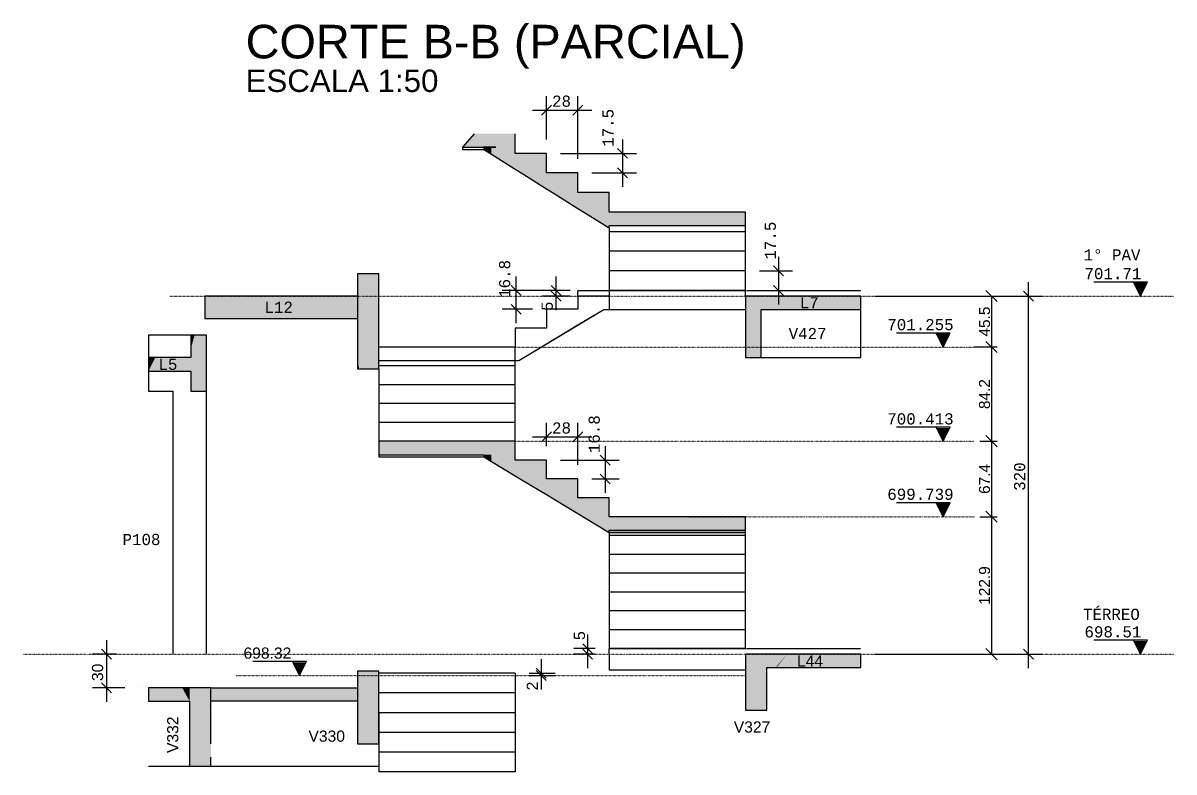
# Model space of a CAD drawing. Extents: x 37185 to 43130, y -8131 to -3926.
# Drawn here: x 41085 to 42114, y -6490 to -5821 of the extents above; entities that cross this region are included whole.
import ezdxf

# ---------------------------------------------------------------- set-up
doc = ezdxf.new("R2010")
doc.units = 0
doc.header["$MEASUREMENT"] = 0
doc.linetypes.add('ESTILO_TQS_0001', pattern=[1, 0.7, -0.3])
doc.linetypes.add('ESTILO_TQS_0002', pattern=[0.4, 0.1, -0.3])
doc.layers.get('0').update_dxf_attribs({"linetype": 'CONTINUOUS'})
doc.layers.get('Defpoints').update_dxf_attribs({"linetype": 'CONTINUOUS'})
for name, color, linetype in [('32', 7, 'CONTINUOUS'), ('35', 7, 'CONTINUOUS'), ('36', 253, 'CONTINUOUS'), ('48', 4, 'CONTINUOUS'), ('52', 1, 'CONTINUOUS'), ('67', 7, 'CONTINUOUS'), ('68', 4, 'CONTINUOUS'), ('74', 2, 'CONTINUOUS'), ('75', 9, 'CONTINUOUS'), ('79', 12, 'CONTINUOUS'), ('96', 252, 'CONTINUOUS')]:
    doc.layers.add(name, color=color, linetype=linetype)
doc.styles.add('Arial_2mm 1-50', font='arial.ttf', dxfattribs={"height": 9.835329})
doc.styles.add('TQS_ARIAL', font='arial.ttf')
doc.styles.add('TQS_LUCIDA_CONSOLE', font='lucon.TTF')
doc.dimstyles.new('Diagonal 2mm 1-50', dxfattribs={"dimscale": 30.48, "dimtxt": 9.8353, "dimasz": 0.328084, "dimexe": 0.164042, "dimexo": 0.164042, "dimgap": 0.04101, "dimtad": 1, "dimdec": 1, "dimdsep": 46, "dimtxsty": 'Arial_2mm 1-50', "dimblk1": 'OBLIQUE', "dimblk2": 'OBLIQUE', "dimsah": 1, "dimcen": 0.09, "dimadec": 8, "dimazin": 0, "dimtfac": 1, "dimtdec": 8, "dimtmove": 1, "dimatfit": 0, "dimfxl": 1, "dimtvp": 1, "dimtfillclr": 256, "dimtolj": 1, "dimtzin": 0, "dimarcsym": 2})

# ---------------------------------------------------------------- blocks, each defined once
blk = doc.blocks.new('_Oblique')
at = {"color": 0, "linetype": 'ByBlock', "lineweight": -2}
blk.add_line((-0.5, -0.5), (0.5, 0.5), dxfattribs=at)
blk = doc.blocks.new('*D137')
at = {"layer": '75', "color": 0, "linetype": 'Continuous', "lineweight": -2}
for p, q in [((41940.3, -6064.8), (41955.6, -6064.8)), ((41950.6, -6064.8), (41950.6, -6110.3)), ((41940.3, -6110.3), (41955.6, -6110.3))]:
    blk.add_line(p, q, dxfattribs=at)
at = {"layer": 'Defpoints', "color": 0, "linetype": 'Continuous'}
for p in [(41935.3, -6064.8), (41935.3, -6110.3), (41950.6, -6110.3)]:
    blk.add_point(p, dxfattribs=at)
at = {"layer": '75', "color": 0, "linetype": 'Continuous', "lineweight": -2, "xscale": 10, "yscale": 10, "zscale": 10}
for p, rotation in [((41950.6, -6064.8), 90), ((41950.6, -6110.3), 270)]:
    blk.add_blockref('_Oblique', p, dxfattribs=dict(at, rotation=rotation))
at = {"layer": '75', "color": 0, "linetype": 'Continuous', "insert": (41944.4, -6087.6), "char_height": 9.84, "attachment_point": 5, "rotation": 90, "style": 'Arial_2mm 1-50'}
blk.add_mtext('\\A1;45.5', dxfattribs=at)
blk = doc.blocks.new('*D138')
at = {"layer": '75', "color": 0, "linetype": 'Continuous', "lineweight": -2}
for p, q in [((41935.2, -6110.3), (41955.6, -6110.3)), ((41950.6, -6110.3), (41950.6, -6194.5)), ((41940.3, -6194.5), (41955.6, -6194.5))]:
    blk.add_line(p, q, dxfattribs=at)
at = {"layer": 'Defpoints', "color": 0, "linetype": 'Continuous'}
for p in [(41930.2, -6110.3), (41935.3, -6194.5), (41950.6, -6194.5)]:
    blk.add_point(p, dxfattribs=at)
at = {"layer": '75', "color": 0, "linetype": 'Continuous', "lineweight": -2, "xscale": 10, "yscale": 10, "zscale": 10}
for p, rotation in [((41950.6, -6110.3), 90), ((41950.6, -6194.5), 270)]:
    blk.add_blockref('_Oblique', p, dxfattribs=dict(at, rotation=rotation))
at = {"layer": '75', "color": 0, "linetype": 'Continuous', "insert": (41944.4, -6152.4), "char_height": 9.84, "attachment_point": 5, "rotation": 90, "style": 'Arial_2mm 1-50'}
blk.add_mtext('\\A1;84.2', dxfattribs=at)
blk = doc.blocks.new('*D141')
at = {"layer": '75', "color": 0, "linetype": 'Continuous', "lineweight": -2}
for p, q in [((41940.3, -6194.5), (41955.6, -6194.5)), ((41950.6, -6194.5), (41950.6, -6261.9)), ((41940.3, -6261.9), (41955.6, -6261.9))]:
    blk.add_line(p, q, dxfattribs=at)
at = {"layer": 'Defpoints', "color": 0, "linetype": 'Continuous'}
for p in [(41935.3, -6194.5), (41935.3, -6261.9), (41950.6, -6261.9)]:
    blk.add_point(p, dxfattribs=at)
at = {"layer": '75', "color": 0, "linetype": 'Continuous', "lineweight": -2, "xscale": 10, "yscale": 10, "zscale": 10}
for p, rotation in [((41950.6, -6194.5), 90), ((41950.6, -6261.9), 270)]:
    blk.add_blockref('_Oblique', p, dxfattribs=dict(at, rotation=rotation))
at = {"layer": '75', "color": 0, "linetype": 'Continuous', "insert": (41944.4, -6228.2), "char_height": 9.84, "attachment_point": 5, "rotation": 90, "style": 'Arial_2mm 1-50'}
blk.add_mtext('\\A1;67.4', dxfattribs=at)
blk = doc.blocks.new('*D142')
at = {"layer": '75', "color": 0, "linetype": 'Continuous', "lineweight": -2}
for p, q in [((41940.3, -6261.9), (41955.6, -6261.9)), ((41950.6, -6261.9), (41950.6, -6384.8)), ((41950.3, -6384.8), (41955.6, -6384.8))]:
    blk.add_line(p, q, dxfattribs=at)
at = {"layer": 'Defpoints', "color": 0, "linetype": 'Continuous'}
for p in [(41935.3, -6261.9), (41945.3, -6384.8), (41950.6, -6384.8)]:
    blk.add_point(p, dxfattribs=at)
at = {"layer": '75', "color": 0, "linetype": 'Continuous', "lineweight": -2, "xscale": 10, "yscale": 10, "zscale": 10}
for p, rotation in [((41950.6, -6261.9), 90), ((41950.6, -6384.8), 270)]:
    blk.add_blockref('_Oblique', p, dxfattribs=dict(at, rotation=rotation))
at = {"layer": '75', "color": 0, "linetype": 'Continuous', "insert": (41944.4, -6323.4), "char_height": 9.84, "attachment_point": 5, "rotation": 90, "style": 'Arial_2mm 1-50'}
blk.add_mtext('\\A1;122.9', dxfattribs=at)

msp = doc.modelspace()

# ---------------------------------------------------------------- linework, layer by layer
at = {"layer": '36', "linetype": 'Continuous'}
for p, q in [((41524.71, -6401.79), (41402.71, -6401.79)), ((41402.71, -6437.07), (41402.71, -6489.99))]:
    msp.add_line(p, q, dxfattribs=at)
for points in [[(41524.71, -6401.79), (41524.71, -6419.43), (41402.71, -6419.43)], [(41524.71, -6419.43), (41524.71, -6437.07), (41402.71, -6437.07)], [(41524.71, -6437.07), (41524.71, -6454.71), (41402.71, -6454.71)], [(41524.71, -6454.71), (41524.71, -6472.35), (41402.71, -6472.35)], [(41524.71, -6472.35), (41524.71, -6489.99), (41402.71, -6489.99)]]:
    msp.add_lwpolyline(points, dxfattribs=at)
for points in [[(41507.54, -5919.8), (41488.1, -5919.8), (41477.69, -5931.8)], [(41507.54, -5919.8), (41477.69, -5931.8), (41507.54, -5919.8)], [(41507.54, -5919.8), (41477.69, -5931.8), (41507.54, -5931.8)], [(41507.54, -5919.8), (41507.54, -5931.8), (41507.54, -5919.8)], [(41507.54, -5919.8), (41507.54, -5931.8), (41524.71, -5931.8)], [(41507.54, -5919.8), (41524.71, -5931.8), (41507.54, -5919.8)], [(41507.54, -5919.8), (41524.71, -5931.8), (41524.71, -5922.69)], [(41507.54, -5919.8), (41524.71, -5922.69), (41507.54, -5919.8)], [(41507.54, -5919.8), (41524.71, -5922.69), (41524.71, -5919.8)], [(41507.54, -5919.8), (41524.71, -5919.8), (41507.54, -5919.8)], [(41503.46, -5938.17), (41503.46, -5931.8), (41496.71, -5931.8)], [(41503.46, -5938.17), (41496.71, -5931.8), (41503.46, -5938.17)], [(41503.46, -5938.17), (41496.71, -5931.8), (41496.71, -5932.32)], [(41503.46, -5938.17), (41496.71, -5932.32), (41503.46, -5938.17)], [(41503.46, -5938.17), (41496.71, -5932.32), (41496.71, -5933.95)], [(41503.46, -5938.17), (41496.71, -5933.95), (41503.46, -5938.17)], [(41503.46, -5938.17), (41524.71, -5936.54), (41524.71, -5931.8)], [(41503.46, -5938.17), (41524.71, -5931.8), (41503.46, -5938.17)], [(41503.46, -5938.17), (41524.71, -5931.8), (41503.46, -5931.8)], [(41503.46, -5938.17), (41503.46, -5931.8), (41503.46, -5938.17)], [(41503.46, -5938.17), (41524.71, -5951.45), (41524.71, -5936.54)], [(41503.46, -5938.17), (41524.71, -5936.54), (41503.46, -5938.17)], [(41531.46, -5955.67), (41531.46, -5937.3), (41524.71, -5937.3)], [(41531.46, -5955.67), (41524.71, -5937.3), (41531.46, -5955.67)], [(41531.46, -5955.67), (41524.71, -5937.3), (41524.71, -5940.71)], [(41531.46, -5955.67), (41552.71, -5944.93), (41552.71, -5937.3)], [(41531.46, -5955.67), (41552.71, -5937.3), (41531.46, -5955.67)], [(41531.46, -5955.67), (41552.71, -5937.3), (41531.46, -5937.3)], [(41531.46, -5955.67), (41531.46, -5937.3), (41531.46, -5955.67)], [(41531.46, -5955.67), (41524.71, -5940.71), (41531.46, -5955.67)], [(41531.46, -5955.67), (41524.71, -5940.71), (41524.71, -5951.45)], [(41531.46, -5955.67), (41552.71, -5968.95), (41552.71, -5944.93)], [(41531.46, -5955.67), (41552.71, -5944.93), (41531.46, -5955.67)], [(41531.46, -5955.67), (41524.71, -5951.45), (41531.46, -5955.67)], [(41559.5, -5973.19), (41559.5, -5954.8), (41552.71, -5954.8)], [(41559.5, -5973.19), (41552.71, -5954.8), (41559.5, -5973.19)], [(41559.5, -5973.19), (41552.71, -5954.8), (41552.71, -5958.23)], [(41559.5, -5973.19), (41580.71, -5962.47), (41580.71, -5954.8)], [(41559.5, -5973.19), (41580.71, -5954.8), (41559.5, -5973.19)], [(41559.5, -5973.19), (41580.71, -5954.8), (41559.5, -5954.8)], [(41559.5, -5973.19), (41559.5, -5954.8), (41559.5, -5973.19)], [(41559.5, -5973.19), (41552.71, -5958.23), (41559.5, -5973.19)], [(41559.5, -5973.19), (41552.71, -5958.23), (41552.71, -5968.95)], [(41559.5, -5973.19), (41580.71, -5986.45), (41580.71, -5962.47)], [(41559.5, -5973.19), (41580.71, -5962.47), (41559.5, -5973.19)], [(41559.5, -5973.19), (41552.71, -5968.95), (41559.5, -5973.19)], [(41587.53, -5990.71), (41587.53, -5972.3), (41580.71, -5972.3)], [(41587.53, -5990.71), (41580.71, -5972.3), (41587.53, -5990.71)], [(41587.53, -5990.71), (41580.71, -5972.3), (41580.71, -5975.75)], [(41587.53, -5990.71), (41580.71, -5975.75), (41587.53, -5990.71)], [(41587.53, -5990.71), (41580.71, -5975.75), (41580.71, -5986.45)], [(41587.53, -5990.71), (41608.71, -5980.01), (41608.71, -5972.3)], [(41587.53, -5990.71), (41608.71, -5972.3), (41587.53, -5990.71)], [(41587.53, -5990.71), (41608.71, -5972.3), (41587.53, -5972.3)], [(41587.53, -5990.71), (41587.53, -5972.3), (41587.53, -5990.71)], [(41587.53, -5990.71), (41580.71, -5986.45), (41587.53, -5990.71)], [(41587.53, -5990.71), (41608.71, -6003.95), (41608.71, -5980.01)], [(41587.53, -5990.71), (41608.71, -5980.01), (41587.53, -5990.71)], [(41659.71, -5989.8), (41608.71, -5989.8), (41608.71, -5998.86)], [(41659.71, -5989.8), (41608.71, -5998.86), (41659.71, -5989.8)], [(41659.71, -5989.8), (41608.71, -5998.86), (41608.71, -6001.8)], [(41659.71, -5989.8), (41608.71, -6001.8), (41659.71, -5989.8)], [(41659.71, -5989.8), (41608.71, -6001.8), (41629.87, -6001.8)], [(41659.71, -5989.8), (41629.87, -6001.8), (41659.71, -5989.8)], [(41659.71, -5989.8), (41629.87, -6001.8), (41659.71, -6001.8)], [(41659.71, -5989.8), (41659.71, -6001.8), (41659.71, -5989.8)], [(41659.71, -5989.8), (41659.71, -6001.8), (41730.77, -6001.8)], [(41659.71, -5989.8), (41730.77, -6001.8), (41659.71, -5989.8)], [(41659.71, -5989.8), (41730.77, -6001.8), (41730.77, -5992.74)], [(41659.71, -5989.8), (41730.77, -5992.74), (41659.71, -5989.8)], [(41659.71, -5989.8), (41730.77, -5992.74), (41730.77, -5989.8)], [(41659.71, -5989.8), (41730.77, -5989.8), (41659.71, -5989.8)], [(41383.71, -6121.82), (41402.71, -6051.55), (41402.71, -6044.8)], [(41383.71, -6121.82), (41402.71, -6044.8), (41383.71, -6121.82)], [(41383.71, -6121.82), (41402.71, -6044.8), (41385.49, -6044.8)], [(41383.71, -6121.82), (41385.49, -6044.8), (41383.71, -6121.82)], [(41383.71, -6121.82), (41385.49, -6044.8), (41385.22, -6044.8)], [(41383.71, -6121.82), (41385.22, -6044.8), (41383.71, -6121.82)], [(41383.71, -6121.82), (41385.22, -6044.8), (41383.71, -6044.8)], [(41383.71, -6121.82), (41383.71, -6044.8), (41383.71, -6121.82)], [(41383.71, -6121.82), (41402.71, -6052.78), (41402.71, -6051.55)], [(41383.71, -6121.82), (41402.71, -6051.55), (41383.71, -6121.82)], [(41383.71, -6121.82), (41402.71, -6129.8), (41402.71, -6052.78)], [(41383.71, -6121.82), (41402.71, -6052.78), (41383.71, -6121.82)], [(41247.21, -6064.8), (41247.21, -6084.8), (41268.92, -6084.8)], [(41247.21, -6064.8), (41268.92, -6084.8), (41247.21, -6064.8)], [(41247.21, -6064.8), (41268.92, -6084.8), (41279.76, -6084.8)], [(41247.21, -6064.8), (41279.76, -6084.8), (41247.21, -6064.8)], [(41247.21, -6064.8), (41279.76, -6084.8), (41281.65, -6084.8)], [(41247.21, -6064.8), (41281.65, -6084.8), (41247.21, -6064.8)], [(41247.21, -6064.8), (41281.65, -6084.8), (41298.74, -6084.8)], [(41247.21, -6064.8), (41298.74, -6084.8), (41247.21, -6064.8)], [(41247.21, -6064.8), (41298.74, -6084.8), (41301.44, -6084.8)], [(41247.21, -6064.8), (41301.44, -6084.8), (41247.21, -6064.8)], [(41247.21, -6064.8), (41301.44, -6084.8), (41338.53, -6084.8)], [(41247.21, -6064.8), (41338.53, -6084.8), (41247.21, -6064.8)], [(41247.21, -6064.8), (41338.53, -6084.8), (41383.99, -6084.8)], [(41247.21, -6064.8), (41383.99, -6084.8), (41247.21, -6064.8)], [(41247.21, -6064.8), (41383.99, -6084.8), (41383.99, -6075.75)], [(41247.21, -6064.8), (41383.99, -6075.75), (41247.21, -6064.8)], [(41247.21, -6064.8), (41383.99, -6075.75), (41383.99, -6064.8)], [(41247.21, -6064.8), (41383.99, -6064.8), (41247.21, -6064.8)], [(41730.71, -6064.8), (41730.71, -6119.8), (41733.69, -6119.8)], [(41730.71, -6064.8), (41733.69, -6119.8), (41730.71, -6064.8)], [(41730.71, -6064.8), (41733.69, -6119.8), (41744.71, -6119.8)], [(41730.71, -6064.8), (41744.71, -6119.8), (41730.71, -6064.8)], [(41730.71, -6064.8), (41744.71, -6119.8), (41744.71, -6076.48)], [(41730.71, -6064.8), (41744.71, -6076.48), (41730.71, -6064.8)], [(41730.71, -6064.8), (41744.71, -6076.48), (41744.71, -6064.8)], [(41730.71, -6064.8), (41744.71, -6064.8), (41730.71, -6064.8)], [(41744.71, -6064.8), (41744.71, -6076.8), (41763.63, -6076.8)], [(41744.71, -6064.8), (41763.63, -6076.8), (41744.71, -6064.8)], [(41744.71, -6064.8), (41763.63, -6076.8), (41777, -6076.8)], [(41744.71, -6064.8), (41777, -6076.8), (41744.71, -6064.8)], [(41744.71, -6064.8), (41777, -6076.8), (41833.75, -6076.8)], [(41744.71, -6064.8), (41833.75, -6076.8), (41744.71, -6064.8)], [(41744.71, -6064.8), (41833.75, -6076.8), (41833.75, -6073.63)], [(41744.71, -6064.8), (41833.75, -6073.63), (41744.71, -6064.8)], [(41744.71, -6064.8), (41833.75, -6073.63), (41833.75, -6072.89)], [(41744.71, -6064.8), (41833.75, -6072.89), (41744.71, -6064.8)], [(41744.71, -6064.8), (41833.75, -6072.89), (41833.75, -6071.39)], [(41744.71, -6064.8), (41833.75, -6071.39), (41744.71, -6064.8)], [(41744.71, -6064.8), (41833.75, -6071.39), (41833.75, -6070.34)], [(41744.71, -6064.8), (41833.75, -6070.34), (41744.71, -6064.8)], [(41744.71, -6064.8), (41833.75, -6070.34), (41833.75, -6069.28)], [(41744.71, -6064.8), (41833.75, -6069.28), (41744.71, -6064.8)], [(41744.71, -6064.8), (41833.75, -6069.28), (41833.75, -6064.8)], [(41744.71, -6064.8), (41833.75, -6064.8), (41744.71, -6064.8)], [(41238.11, -6099.8), (41234.71, -6099.8), (41234.71, -6111.93)], [(41238.11, -6099.8), (41234.71, -6111.93), (41238.11, -6099.8)], [(41238.11, -6099.8), (41234.71, -6111.93), (41234.71, -6149.8)], [(41238.11, -6099.8), (41234.71, -6149.8), (41238.11, -6099.8)], [(41238.11, -6099.8), (41234.71, -6149.8), (41238.11, -6149.8)], [(41238.11, -6099.8), (41238.11, -6149.8), (41238.11, -6099.8)], [(41238.11, -6099.8), (41238.11, -6149.8), (41248.71, -6149.8)], [(41238.11, -6099.8), (41248.71, -6149.8), (41238.11, -6099.8)], [(41238.11, -6099.8), (41248.71, -6149.8), (41248.71, -6137.67)], [(41238.11, -6099.8), (41248.71, -6137.67), (41238.11, -6099.8)], [(41238.11, -6099.8), (41248.71, -6137.67), (41248.71, -6099.8)], [(41238.11, -6099.8), (41248.71, -6099.8), (41238.11, -6099.8)], [(41202.88, -6119.8), (41196.94, -6119.8), (41196.94, -6122.09)], [(41202.88, -6119.8), (41196.94, -6122.09), (41202.88, -6119.8)], [(41202.88, -6119.8), (41196.94, -6122.09), (41196.94, -6122.38)], [(41202.88, -6119.8), (41196.94, -6122.38), (41202.88, -6119.8)], [(41202.88, -6119.8), (41196.94, -6122.38), (41196.94, -6131.8)], [(41202.88, -6119.8), (41196.94, -6131.8), (41202.88, -6119.8)], [(41202.88, -6119.8), (41196.94, -6131.8), (41214.02, -6131.8)], [(41202.88, -6119.8), (41214.02, -6131.8), (41202.88, -6119.8)], [(41202.88, -6119.8), (41214.02, -6131.8), (41222.16, -6131.8)], [(41202.88, -6119.8), (41222.16, -6131.8), (41202.88, -6119.8)], [(41202.88, -6119.8), (41222.16, -6131.8), (41222.4, -6131.8)], [(41202.88, -6119.8), (41222.4, -6131.8), (41202.88, -6119.8)], [(41202.88, -6119.8), (41222.4, -6131.8), (41222.59, -6131.8)], [(41202.88, -6119.8), (41222.59, -6131.8), (41202.88, -6119.8)], [(41202.88, -6119.8), (41222.59, -6131.8), (41234.71, -6131.8)], [(41202.88, -6119.8), (41234.71, -6131.8), (41202.88, -6119.8)], [(41202.88, -6119.8), (41234.71, -6131.8), (41234.71, -6128.89)], [(41202.88, -6119.8), (41234.71, -6128.89), (41202.88, -6119.8)], [(41202.88, -6119.8), (41234.71, -6128.89), (41234.71, -6119.8)], [(41202.88, -6119.8), (41234.71, -6119.8), (41202.88, -6119.8)], [(41383.71, -6121.82), (41383.71, -6129.8), (41385.22, -6129.8)], [(41383.71, -6121.82), (41385.22, -6129.8), (41383.71, -6121.82)], [(41383.71, -6121.82), (41385.22, -6129.8), (41402.44, -6129.8)], [(41383.71, -6121.82), (41402.44, -6129.8), (41383.71, -6121.82)], [(41383.71, -6121.82), (41402.44, -6129.8), (41402.71, -6129.8)], [(41383.71, -6121.82), (41402.71, -6129.8), (41383.71, -6121.82)], [(41432.56, -6194.54), (41402.71, -6194.54), (41402.71, -6203.6)], [(41432.56, -6194.54), (41402.71, -6203.6), (41432.56, -6194.54)], [(41432.56, -6194.54), (41402.71, -6203.6), (41402.71, -6206.54)], [(41432.56, -6194.54), (41402.71, -6206.54), (41432.56, -6194.54)], [(41432.56, -6194.54), (41402.71, -6206.54), (41432.56, -6206.54)], [(41432.56, -6194.54), (41432.56, -6206.54), (41432.56, -6194.54)], [(41432.56, -6194.54), (41432.56, -6206.54), (41524.71, -6206.54)], [(41432.56, -6194.54), (41524.71, -6206.54), (41432.56, -6194.54)], [(41432.56, -6194.54), (41524.71, -6206.54), (41524.71, -6197.47)], [(41432.56, -6194.54), (41524.71, -6197.47), (41432.56, -6194.54)], [(41432.56, -6194.54), (41524.71, -6197.47), (41524.71, -6194.54)], [(41432.56, -6194.54), (41524.71, -6194.54), (41432.56, -6194.54)], [(41503.56, -6212.66), (41503.56, -6206.54), (41496.71, -6206.54)], [(41503.56, -6212.66), (41496.71, -6206.54), (41503.56, -6212.66)], [(41503.56, -6212.66), (41496.71, -6206.54), (41496.71, -6207.03)], [(41503.56, -6212.66), (41496.71, -6207.03), (41503.56, -6212.66)], [(41503.56, -6212.66), (41496.71, -6207.03), (41496.71, -6208.54)], [(41503.56, -6212.66), (41496.71, -6208.54), (41503.56, -6212.66)], [(41503.56, -6212.66), (41524.71, -6211.15), (41524.71, -6206.54)], [(41503.56, -6212.66), (41524.71, -6206.54), (41503.56, -6212.66)], [(41503.56, -6212.66), (41524.71, -6206.54), (41503.56, -6206.54)], [(41503.56, -6212.66), (41503.56, -6206.54), (41503.56, -6212.66)], [(41503.56, -6212.66), (41524.71, -6225.38), (41524.71, -6211.15)], [(41503.56, -6212.66), (41524.71, -6211.15), (41503.56, -6212.66)], [(41531.56, -6229.5), (41531.56, -6211.38), (41524.71, -6211.38)], [(41531.56, -6229.5), (41524.71, -6211.38), (41531.56, -6229.5)], [(41531.56, -6229.5), (41524.71, -6211.38), (41524.71, -6214.8)], [(41531.56, -6229.5), (41524.71, -6214.8), (41531.56, -6229.5)], [(41531.56, -6229.5), (41524.71, -6214.8), (41524.71, -6225.38)], [(41531.56, -6229.5), (41552.71, -6218.92), (41552.71, -6211.38)], [(41531.56, -6229.5), (41552.71, -6211.38), (41531.56, -6229.5)], [(41531.56, -6229.5), (41552.71, -6211.38), (41531.56, -6211.38)], [(41531.56, -6229.5), (41531.56, -6211.38), (41531.56, -6229.5)], [(41531.56, -6229.5), (41524.71, -6225.38), (41531.56, -6229.5)], [(41531.56, -6229.5), (41552.71, -6242.22), (41552.71, -6218.92)], [(41531.56, -6229.5), (41552.71, -6218.92), (41531.56, -6229.5)], [(41559.56, -6246.34), (41559.56, -6228.22), (41552.71, -6228.22)], [(41559.56, -6246.34), (41552.71, -6228.22), (41559.56, -6246.34)], [(41559.56, -6246.34), (41552.71, -6228.22), (41552.71, -6231.64)], [(41559.56, -6246.34), (41552.71, -6231.64), (41559.56, -6246.34)], [(41559.56, -6246.34), (41552.71, -6231.64), (41552.71, -6242.22)], [(41559.56, -6246.34), (41580.71, -6235.76), (41580.71, -6228.22)], [(41559.56, -6246.34), (41580.71, -6228.22), (41559.56, -6246.34)], [(41559.56, -6246.34), (41580.71, -6228.22), (41559.56, -6228.22)], [(41559.56, -6246.34), (41559.56, -6228.22), (41559.56, -6246.34)], [(41559.56, -6246.34), (41580.71, -6259.06), (41580.71, -6235.76)], [(41559.56, -6246.34), (41580.71, -6235.76), (41559.56, -6246.34)], [(41559.56, -6246.34), (41552.71, -6242.22), (41559.56, -6246.34)], [(41587.56, -6263.18), (41587.56, -6245.06), (41580.71, -6245.06)], [(41587.56, -6263.18), (41580.71, -6245.06), (41587.56, -6263.18)], [(41587.56, -6263.18), (41580.71, -6245.06), (41580.71, -6248.48)], [(41587.56, -6263.18), (41608.71, -6252.61), (41608.71, -6245.06)], [(41587.56, -6263.18), (41608.71, -6245.06), (41587.56, -6263.18)], [(41587.56, -6263.18), (41608.71, -6245.06), (41587.56, -6245.06)], [(41587.56, -6263.18), (41587.56, -6245.06), (41587.56, -6263.18)], [(41587.56, -6263.18), (41580.71, -6248.48), (41587.56, -6263.18)], [(41587.56, -6263.18), (41580.71, -6248.48), (41580.71, -6259.06)], [(41587.56, -6263.18), (41608.71, -6275.91), (41608.71, -6252.61)], [(41587.56, -6263.18), (41608.71, -6252.61), (41587.56, -6263.18)], [(41587.56, -6263.18), (41580.71, -6259.06), (41587.56, -6263.18)], [(41659.71, -6261.91), (41608.71, -6261.91), (41608.71, -6270.97)], [(41659.71, -6261.91), (41608.71, -6270.97), (41659.71, -6261.91)], [(41659.71, -6261.91), (41608.71, -6270.97), (41608.71, -6273.91)], [(41659.71, -6261.91), (41608.71, -6273.91), (41659.71, -6261.91)], [(41659.71, -6261.91), (41608.71, -6273.91), (41629.87, -6273.91)], [(41659.71, -6261.91), (41629.87, -6273.91), (41659.71, -6261.91)], [(41659.71, -6261.91), (41629.87, -6273.91), (41659.71, -6273.91)], [(41659.71, -6261.91), (41659.71, -6273.91), (41659.71, -6261.91)], [(41659.71, -6261.91), (41659.71, -6273.91), (41730.71, -6273.91)], [(41659.71, -6261.91), (41730.71, -6273.91), (41659.71, -6261.91)], [(41659.71, -6261.91), (41730.71, -6273.91), (41730.71, -6264.84)], [(41659.71, -6261.91), (41730.71, -6264.84), (41659.71, -6261.91)], [(41659.71, -6261.91), (41730.71, -6264.84), (41730.71, -6261.91)], [(41659.71, -6261.91), (41730.71, -6261.91), (41659.71, -6261.91)]]:
    msp.add_solid(points, dxfattribs=at)
at = {"layer": '48', "linetype": 'Continuous'}
for p, q in [((41477.69, -5931.8), (41477.69, -5933.95)), ((41477.69, -5933.95), (41496.71, -5933.95)), ((41608.71, -6003.95), (41608.71, -6007.3)), ((41608.71, -6007.3), (41608.71, -6021.45)), ((41676.22, -6007.3), (41608.77, -6007.3)), ((41730.77, -6007.3), (41676.22, -6007.3)), ((41730.71, -6003.95), (41730.71, -6001.8)), ((41730.71, -6007.3), (41730.71, -6003.95)), ((41730.71, -6021.45), (41730.71, -6007.3)), ((41608.71, -6021.45), (41608.71, -6024.8)), ((41608.71, -6024.8), (41608.71, -6038.95)), ((41676.17, -6024.8), (41608.71, -6024.8)), ((41730.71, -6024.8), (41676.17, -6024.8)), ((41730.71, -6024.8), (41730.71, -6021.45)), ((41730.71, -6038.95), (41730.71, -6024.8)), ((41608.66, -6038.95), (41608.66, -6042.3)), ((41608.71, -6038.95), (41608.71, -6042.3)), ((41730.66, -6042.3), (41730.66, -6038.95)), ((41730.71, -6042.3), (41730.71, -6038.95)), ((41608.66, -6042.3), (41608.66, -6056.45)), ((41676.11, -6042.3), (41608.66, -6042.3)), ((41608.71, -6042.3), (41608.71, -6056.45)), ((41730.66, -6042.3), (41676.11, -6042.3)), ((41730.66, -6056.45), (41730.66, -6042.3)), ((41730.71, -6056.45), (41730.71, -6042.3)), ((41676.06, -6059.8), (41608.6, -6059.8)), ((41608.71, -6056.45), (41608.71, -6064.8)), ((41730.6, -6059.8), (41676.06, -6059.8)), ((41730.71, -6064.8), (41730.71, -6056.45)), ((41580.71, -6064.8), (41580.71, -6076.64)), ((41608.71, -6064.8), (41580.71, -6064.8)), ((41608.71, -6064.8), (41608.71, -6073.95)), ((41530.95, -6120.69), (41603.91, -6076.8)), ((41580.71, -6076.64), (41552.71, -6076.64)), ((41552.71, -6076.64), (41552.71, -6093.48)), ((41580.71, -6090.64), (41603.91, -6076.8)), ((41603.91, -6076.8), (41730.71, -6076.8)), ((41608.71, -6073.95), (41608.71, -6076.8)), ((41833.75, -6097.02), (41833.75, -6076.8)), ((41552.71, -6107.48), (41580.71, -6090.64)), ((41218.71, -6099.8), (41196.94, -6099.8)), ((41196.94, -6099.8), (41196.94, -6119.8)), ((41234.71, -6099.8), (41218.71, -6099.8)), ((41552.71, -6093.48), (41524.71, -6093.48)), ((41524.71, -6093.48), (41524.71, -6110.33)), ((41833.75, -6119.8), (41833.75, -6097.02)), ((41524.71, -6110.33), (41402.71, -6110.33)), ((41524.71, -6122.33), (41524.71, -6110.33)), ((41528.04, -6122.33), (41552.71, -6107.48)), ((41524.71, -6124.33), (41524.71, -6122.33)), ((41744.71, -6119.8), (41833.75, -6119.8)), ((41196.94, -6131.8), (41196.94, -6146.34)), ((41434.05, -6127.17), (41402.71, -6127.17)), ((41402.71, -6129.8), (41402.71, -6141.17)), ((41524.71, -6127.17), (41434.05, -6127.17)), ((41524.71, -6127.17), (41524.71, -6124.33)), ((41524.71, -6141.17), (41524.71, -6127.17)), ((41402.71, -6141.17), (41402.71, -6144.01)), ((41524.71, -6144.01), (41524.71, -6141.17)), ((41196.94, -6146.34), (41196.94, -6149.8)), ((41196.94, -6149.8), (41218.71, -6149.8)), ((41218.71, -6149.8), (41218.71, -6384.8)), ((41248.71, -6384.8), (41248.71, -6149.8)), ((41402.71, -6144.01), (41402.71, -6158.01)), ((41469.32, -6144.01), (41402.71, -6144.01)), ((41524.71, -6144.01), (41469.32, -6144.01)), ((41524.71, -6158.01), (41524.71, -6144.01)), ((41402.71, -6158.01), (41402.71, -6160.85)), ((41402.71, -6160.85), (41402.71, -6174.85)), ((41469.32, -6160.85), (41402.71, -6160.85)), ((41524.71, -6160.85), (41469.32, -6160.85)), ((41524.71, -6160.85), (41524.71, -6158.01)), ((41524.71, -6174.85), (41524.71, -6160.85)), ((41402.71, -6174.85), (41402.71, -6177.69)), ((41402.71, -6177.69), (41402.71, -6191.69)), ((41469.32, -6177.69), (41402.71, -6177.69)), ((41524.71, -6177.69), (41469.32, -6177.69)), ((41524.71, -6177.69), (41524.71, -6174.85)), ((41524.71, -6191.69), (41524.71, -6177.69)), ((41402.71, -6191.69), (41402.71, -6194.54)), ((41524.71, -6194.54), (41524.71, -6191.69)), ((41402.71, -6206.54), (41402.71, -6208.54)), ((41402.71, -6208.54), (41496.71, -6208.54)), ((41730.71, -6275.91), (41608.71, -6275.91)), ((41608.71, -6275.91), (41608.71, -6278.75)), ((41608.71, -6275.91), (41730.71, -6275.91)), ((41730.71, -6275.91), (41730.71, -6273.91)), ((41730.71, -6278.75), (41730.71, -6275.91)), ((41608.71, -6278.75), (41608.71, -6292.75)), ((41730.71, -6278.75), (41608.71, -6278.75)), ((41730.71, -6292.75), (41730.71, -6278.75)), ((41608.71, -6292.75), (41608.71, -6295.59)), ((41608.71, -6295.59), (41608.71, -6309.59)), ((41730.71, -6295.59), (41608.71, -6295.59)), ((41730.71, -6295.59), (41730.71, -6292.75)), ((41730.71, -6309.59), (41730.71, -6295.59)), ((41608.71, -6309.59), (41608.71, -6312.43)), ((41608.71, -6312.43), (41608.71, -6326.43)), ((41730.71, -6312.43), (41608.71, -6312.43)), ((41730.71, -6312.43), (41730.71, -6309.59)), ((41730.71, -6326.43), (41730.71, -6312.43)), ((41608.71, -6326.43), (41608.71, -6329.27)), ((41730.71, -6329.27), (41730.71, -6326.43)), ((41608.71, -6329.27), (41608.71, -6343.27)), ((41730.71, -6329.27), (41608.71, -6329.27)), ((41730.71, -6343.27), (41730.71, -6329.27)), ((41608.71, -6343.27), (41608.71, -6346.11)), ((41608.71, -6346.11), (41608.71, -6360.11)), ((41730.71, -6346.11), (41608.71, -6346.11)), ((41730.71, -6346.11), (41730.71, -6343.27)), ((41730.71, -6360.11), (41730.71, -6346.11)), ((41608.71, -6360.11), (41608.71, -6362.95)), ((41608.71, -6362.95), (41608.71, -6379.79)), ((41730.71, -6362.95), (41608.71, -6362.95)), ((41730.71, -6362.95), (41730.71, -6360.11)), ((41730.71, -6379.79), (41730.71, -6362.95)), ((41730.71, -6379.79), (41608.71, -6379.79)), ((41608.71, -6384.79), (41608.71, -6396.79)), ((41608.71, -6396.79), (41608.71, -6398.79)), ((41608.71, -6398.79), (41730.71, -6398.79)), ((41251.89, -6429.79), (41251.69, -6429.79)), ((41196.94, -6484.79), (41216.71, -6484.79)), ((41216.71, -6484.79), (41402.71, -6484.79)), ((41233.71, -6484.79), (41246.71, -6484.79))]:
    msp.add_line(p, q, dxfattribs=at)
at = {"layer": '52', "linetype": 'Continuous'}
for points in [[(41488.1, -5919.8), (41477.69, -5931.8)], [(41524.71, -5937.3), (41524.71, -5936.54), (41524.71, -5933.95), (41524.71, -5931.8), (41524.71, -5922.69), (41524.71, -5919.8)], [(41477.69, -5931.8), (41507.54, -5931.8), (41496.71, -5931.8)], [(41496.71, -5931.8), (41496.71, -5932.32), (41496.71, -5933.95)], [(41496.71, -5933.95), (41503.46, -5938.17), (41524.71, -5951.45), (41531.46, -5955.67), (41552.71, -5968.95), (41559.5, -5973.19), (41580.71, -5986.45), (41587.53, -5990.71), (41608.71, -6003.95)], [(41552.71, -5937.3), (41531.46, -5937.3), (41524.71, -5937.3)], [(41552.71, -5954.8), (41552.71, -5944.93), (41552.71, -5937.3)], [(41580.71, -5954.8), (41559.5, -5954.8), (41552.71, -5954.8)], [(41580.71, -5972.3), (41580.71, -5962.47), (41580.71, -5954.8)], [(41608.71, -5972.3), (41587.53, -5972.3), (41580.71, -5972.3)], [(41608.71, -5989.8), (41608.71, -5980.01), (41608.71, -5972.3)], [(41730.77, -5989.8), (41659.71, -5989.8), (41608.71, -5989.8)], [(41730.77, -6001.8), (41730.77, -5992.74), (41730.77, -5989.8)], [(41608.71, -6001.8), (41629.87, -6001.8), (41659.71, -6001.8), (41730.71, -6001.8), (41730.77, -6001.8)], [(41608.71, -6003.95), (41608.71, -6001.8)], [(41383.71, -6044.8), (41383.71, -6064.8), (41383.71, -6075.73), (41383.71, -6084.76), (41383.71, -6084.8), (41383.71, -6121.82), (41383.71, -6129.8)], [(41402.71, -6044.8), (41385.49, -6044.8), (41385.22, -6044.8), (41383.71, -6044.8)], [(41402.71, -6129.8), (41402.71, -6127.17), (41402.71, -6122.33), (41402.71, -6110.33), (41402.71, -6052.78), (41402.71, -6051.55), (41402.71, -6044.8)], [(41247.21, -6064.8), (41247.21, -6084.8)], [(41383.71, -6064.8), (41247.21, -6064.8)], [(41383.99, -6064.8), (41383.71, -6064.8)], [(41383.99, -6084.8), (41383.99, -6075.75), (41383.99, -6064.8)], [(41730.71, -6064.8), (41730.71, -6073.95), (41730.71, -6077.8), (41730.71, -6119.8)], [(41833.75, -6064.8), (41744.71, -6064.8), (41730.71, -6064.8)], [(41833.75, -6076.8), (41833.75, -6073.63), (41833.75, -6072.89), (41833.75, -6071.83), (41833.75, -6071.39), (41833.75, -6070.34), (41833.75, -6069.28), (41833.75, -6064.8)], [(41744.71, -6119.8), (41744.71, -6076.8)], [(41744.71, -6076.8), (41763.63, -6076.8), (41764.14, -6076.8), (41777, -6076.8), (41777.87, -6076.8), (41833.75, -6076.8)], [(41247.21, -6084.8), (41268.92, -6084.8), (41279.76, -6084.8), (41281.65, -6084.8), (41298.74, -6084.8), (41301.44, -6084.8), (41338.53, -6084.8), (41383.71, -6084.8)], [(41383.71, -6084.8), (41383.99, -6084.8)], [(41248.71, -6099.8), (41238.11, -6099.8), (41234.71, -6099.8)], [(41234.71, -6099.8), (41234.71, -6111.93), (41234.71, -6119.8)], [(41248.71, -6149.8), (41248.71, -6137.67), (41248.71, -6099.8)], [(41234.71, -6119.8), (41220.36, -6119.8), (41218.71, -6119.8), (41205.65, -6119.8), (41202.88, -6119.8), (41196.94, -6119.8)], [(41196.94, -6119.8), (41196.94, -6122.09), (41196.94, -6122.38), (41196.94, -6131.8)], [(41730.71, -6119.8), (41733.69, -6119.8), (41744.71, -6119.8)], [(41196.94, -6131.8), (41210.87, -6131.8), (41214.02, -6131.8), (41218.71, -6131.8), (41221.34, -6131.8), (41222.16, -6131.8), (41222.4, -6131.8), (41222.59, -6131.8), (41234.71, -6131.8)], [(41234.71, -6131.8), (41234.71, -6149.8)], [(41383.71, -6129.8), (41385.22, -6129.8), (41402.44, -6129.8), (41402.71, -6129.8)], [(41234.71, -6149.8), (41238.11, -6149.8), (41248.71, -6149.8)], [(41524.71, -6194.54), (41469.34, -6194.54), (41432.56, -6194.54), (41402.71, -6194.54)], [(41402.71, -6194.54), (41402.71, -6203.6), (41402.71, -6206.54)], [(41524.71, -6211.38), (41524.71, -6211.15), (41524.71, -6208.54), (41524.71, -6206.54), (41524.71, -6197.47), (41524.71, -6194.54)], [(41402.71, -6206.54), (41432.56, -6206.54), (41496.71, -6206.54)], [(41496.71, -6206.54), (41496.71, -6207.03), (41496.71, -6208.54)], [(41496.71, -6208.54), (41503.56, -6212.66), (41524.71, -6225.38), (41531.56, -6229.5), (41552.71, -6242.22), (41559.56, -6246.34), (41580.71, -6259.06)], [(41552.71, -6211.38), (41531.56, -6211.38), (41524.71, -6211.38)], [(41552.71, -6228.22), (41552.71, -6218.92), (41552.71, -6211.38)], [(41580.71, -6228.22), (41559.56, -6228.22), (41552.71, -6228.22)], [(41580.71, -6245.06), (41580.71, -6235.76), (41580.71, -6228.22)], [(41608.71, -6245.06), (41587.56, -6245.06), (41580.71, -6245.06)], [(41608.71, -6261.91), (41608.71, -6252.61), (41608.71, -6245.06)], [(41580.71, -6259.06), (41587.56, -6263.18), (41608.71, -6275.91)], [(41730.71, -6261.91), (41659.71, -6261.91), (41608.71, -6261.91)], [(41730.71, -6273.91), (41730.71, -6264.84), (41730.71, -6261.91)], [(41608.71, -6273.91), (41629.87, -6273.91), (41659.71, -6273.91), (41730.71, -6273.91)], [(41608.71, -6275.91), (41608.71, -6273.91)], [(41730.71, -6384.79), (41730.71, -6396.74), (41730.71, -6396.79), (41730.71, -6398.79), (41730.71, -6434.79)], [(41833.75, -6384.79), (41767.68, -6384.79), (41749.71, -6384.79), (41731.21, -6384.79), (41730.71, -6384.79)], [(41833.75, -6396.79), (41833.75, -6393.7), (41833.75, -6385.72), (41833.75, -6385.64), (41833.75, -6385.47), (41833.75, -6384.89), (41833.75, -6384.79)], [(41383.71, -6399.79), (41383.71, -6446.79)], [(41402.71, -6399.79), (41383.71, -6399.79)], [(41402.71, -6464.79), (41402.71, -6457.28), (41402.71, -6405.89), (41402.71, -6404.97), (41402.71, -6399.79)], [(41749.71, -6434.79), (41749.71, -6396.79)], [(41749.71, -6396.79), (41757.6, -6396.79), (41758.4, -6396.79), (41816.71, -6396.79), (41833.75, -6396.79)], [(41252.71, -6414.79), (41251.7, -6414.79), (41246.71, -6414.79), (41240.14, -6414.79), (41233.71, -6414.79), (41227.07, -6414.79), (41216.71, -6414.79), (41196.94, -6414.79)], [(41196.94, -6414.79), (41196.94, -6426.12), (41196.94, -6426.79)], [(41252.71, -6464.79), (41252.71, -6429.79), (41252.71, -6428.28), (41252.71, -6414.79)], [(41252.71, -6414.79), (41383.71, -6414.79), (41383.71, -6426.79), (41252.71, -6426.79), (41252.71, -6414.79)], [(41196.94, -6426.79), (41198.96, -6426.79), (41203.73, -6426.79), (41216.71, -6426.79), (41233.71, -6426.79)], [(41233.71, -6426.79), (41233.71, -6429.79), (41233.71, -6464.79), (41233.71, -6476.79), (41233.71, -6479.79), (41233.71, -6480.95), (41233.71, -6484.79)], [(41730.71, -6434.79), (41732.22, -6434.79), (41749.44, -6434.79), (41749.71, -6434.79)], [(41383.71, -6446.79), (41383.71, -6464.79)], [(41383.71, -6464.79), (41385.23, -6464.79), (41402.44, -6464.79), (41402.71, -6464.79)], [(41252.71, -6484.79), (41252.71, -6476.79)], [(41233.71, -6484.79), (41246.71, -6484.79), (41249.42, -6484.79), (41251.67, -6484.79), (41251.7, -6484.79), (41252.71, -6484.79)]]:
    msp.add_lwpolyline(points, dxfattribs=at)
at = {"layer": '67', "linetype": 'ESTILO_TQS_0002'}
for p, q in [((41215.6, -6064.8), (42113.75, -6064.8)), ((41524.71, -6110.33), (41935.29, -6110.33)), ((41524.71, -6194.54), (41935.29, -6194.54)), ((41679.66, -6261.91), (41935.29, -6261.91)), ((41084.73, -6384.8), (42113.75, -6384.8)), ((41275.3, -6403.79), (41730.71, -6403.79))]:
    msp.add_line(p, q, dxfattribs=at)
at = {"layer": '68', "linetype": 'ESTILO_TQS_0001'}
for points in [[(41580.71, -6064.8), (41580.71, -6059.8), (41833.75, -6059.8)], [(41402.71, -6122.33), (41528.04, -6122.33)], [(41608.71, -6384.79), (41608.71, -6379.79), (41833.75, -6379.79)]]:
    msp.add_lwpolyline(points, dxfattribs=at)
at = {"layer": '75', "linetype": 'Continuous'}
for p, q in [((41548.29, -5903.13), (41557.13, -5894.29)), ((41552.71, -5924.8), (41552.71, -5886.21)), ((41576.29, -5903.13), (41585.13, -5894.29)), ((41580.71, -5942.3), (41580.71, -5886.21)), ((41540.21, -5898.71), (41593.21, -5898.71)), ((41620.78, -5924.8), (41620.78, -5967.3)), ((41552.71, -5937.3), (41552.71, -5937.3)), ((41552.71, -5937.3), (41552.71, -5937.3)), ((41565.21, -5937.3), (41633.28, -5937.3)), ((41616.36, -5932.88), (41625.19, -5941.72)), ((41580.71, -5954.8), (41580.71, -5954.8)), ((41580.71, -5954.8), (41580.71, -5954.8)), ((41593.21, -5954.8), (41633.28, -5954.8)), ((41616.36, -5950.38), (41625.19, -5959.22)), ((41760.12, -6029.8), (41760.12, -6072.3)), ((41755.7, -6037.88), (41764.54, -6046.72)), ((41525.59, -6089.14), (41525.59, -6047.3)), ((41561.36, -6077.3), (41561.36, -6047.3)), ((41730.66, -6042.3), (41730.66, -6042.3)), ((41743.16, -6042.3), (41772.62, -6042.3)), ((41568.21, -6059.8), (41513.09, -6059.8)), ((41530.01, -6064.22), (41521.17, -6055.38)), ((41573.99, -6059.8), (41548.86, -6059.8)), ((41565.78, -6064.22), (41556.94, -6055.38)), ((41565.78, -6069.22), (41556.94, -6060.38)), ((41580.71, -6059.8), (41580.71, -6059.8)), ((41586.49, -6059.8), (41586.49, -6059.8)), ((41735.65, -6059.8), (41735.65, -6059.8)), ((41748.15, -6059.8), (41772.62, -6059.8)), ((41755.7, -6055.38), (41764.54, -6064.22)), ((41988.17, -6069.22), (41979.33, -6060.38)), ((41988.17, -6069.22), (41979.33, -6060.38)), ((41988.17, -6069.22), (41979.33, -6060.38)), ((41983.75, -6397.3), (41983.75, -6052.3)), ((42090, -6052.3), (42042, -6052.3)), ((42083.75, -6064.8), (42077.5, -6052.3)), ((42078.06, -6053.41), (42089.45, -6053.41)), ((42078.62, -6054.53), (42088.89, -6054.53)), ((42079.18, -6055.64), (42088.33, -6055.64)), ((42079.73, -6056.76), (42087.77, -6056.76)), ((42080.29, -6057.87), (42087.22, -6057.87)), ((42080.85, -6058.99), (42086.66, -6058.99)), ((42081.4, -6060.1), (42086.1, -6060.1)), ((42083.75, -6064.8), (42090, -6052.3)), ((41573.56, -6064.8), (41548.86, -6064.8)), ((41586.06, -6064.8), (41586.06, -6064.8)), ((41833.75, -6064.8), (41833.75, -6064.8)), ((41833.75, -6064.8), (41833.75, -6064.8)), ((41846.25, -6064.8), (41996.25, -6064.8)), ((41846.25, -6064.8), (41996.25, -6064.8)), ((41952.3, -6064.8), (41952.3, -6064.8)), ((41964.8, -6064.8), (41996.25, -6064.8)), ((42081.96, -6061.22), (42085.54, -6061.22)), ((42082.52, -6062.33), (42084.99, -6062.33)), ((42083.08, -6063.45), (42084.43, -6063.45)), ((41540.21, -6076.64), (41513.09, -6076.64)), ((41530.01, -6081.06), (41521.17, -6072.22)), ((41552.71, -6076.64), (41552.71, -6076.64)), ((41913.68, -6097.83), (41865.68, -6097.83)), ((41907.43, -6110.33), (41901.18, -6097.83)), ((41901.74, -6098.94), (41913.13, -6098.94)), ((41902.3, -6100.06), (41912.57, -6100.06)), ((41902.85, -6101.17), (41912.01, -6101.17)), ((41907.43, -6110.33), (41913.68, -6097.83)), ((41903.41, -6102.29), (41911.45, -6102.29)), ((41903.97, -6103.4), (41910.9, -6103.4)), ((41904.53, -6104.52), (41910.34, -6104.52)), ((41905.08, -6105.63), (41909.78, -6105.63)), ((41905.64, -6106.75), (41909.22, -6106.75)), ((41906.2, -6107.86), (41908.67, -6107.86)), ((41906.76, -6108.98), (41908.11, -6108.98)), ((41833.75, -6119.8), (41833.75, -6119.8)), ((41833.75, -6119.8), (41833.75, -6119.8)), ((41552.71, -6198.88), (41552.71, -6178.14)), ((41580.71, -6215.72), (41580.71, -6178.14)), ((41913.68, -6182.04), (41865.68, -6182.04)), ((41907.43, -6194.54), (41901.18, -6182.04)), ((41901.74, -6183.15), (41913.13, -6183.15)), ((41902.3, -6184.27), (41912.57, -6184.27)), ((41907.43, -6194.54), (41913.68, -6182.04)), ((41540.21, -6190.64), (41593.21, -6190.64)), ((41548.29, -6195.05), (41557.13, -6186.22)), ((41576.29, -6195.05), (41585.13, -6186.22)), ((41902.85, -6185.38), (41912.01, -6185.38)), ((41903.41, -6186.5), (41911.45, -6186.5)), ((41903.97, -6187.61), (41910.9, -6187.61)), ((41904.53, -6188.73), (41910.34, -6188.73)), ((41905.08, -6189.84), (41909.78, -6189.84)), ((41905.64, -6190.96), (41909.22, -6190.96)), ((41906.2, -6192.07), (41908.67, -6192.07)), ((41906.76, -6193.19), (41908.11, -6193.19)), ((41605.2, -6198.88), (41605.2, -6240.72)), ((41552.71, -6211.38), (41552.71, -6211.38)), ((41552.71, -6211.38), (41552.71, -6211.38)), ((41565.21, -6211.38), (41617.7, -6211.38)), ((41600.78, -6206.96), (41609.62, -6215.8)), ((41600.78, -6223.8), (41609.62, -6232.64)), ((41580.71, -6228.22), (41580.71, -6228.22)), ((41580.71, -6228.22), (41580.71, -6228.22)), ((41593.21, -6228.22), (41617.7, -6228.22)), ((41913.68, -6249.41), (41865.68, -6249.41)), ((41907.43, -6261.91), (41901.18, -6249.41)), ((41901.74, -6250.52), (41913.13, -6250.52)), ((41902.3, -6251.64), (41912.57, -6251.64)), ((41902.85, -6252.75), (41912.01, -6252.75)), ((41903.41, -6253.87), (41911.45, -6253.87)), ((41903.97, -6254.98), (41910.9, -6254.98)), ((41904.53, -6256.1), (41910.34, -6256.1)), ((41907.43, -6261.91), (41913.68, -6249.41)), ((41706.14, -6261.91), (41706.14, -6261.91)), ((41905.08, -6257.21), (41909.78, -6257.21)), ((41905.64, -6258.33), (41909.22, -6258.33)), ((41906.2, -6259.44), (41908.67, -6259.44)), ((41906.76, -6260.56), (41908.11, -6260.56)), ((41589.57, -6397.29), (41589.57, -6367.29)), ((41723.69, -6362.95), (41723.69, -6362.95)), ((41159.34, -6372.29), (41159.34, -6427.29)), ((41596.21, -6379.79), (41577.07, -6379.79)), ((41593.99, -6384.21), (41585.15, -6375.37)), ((41608.71, -6379.79), (41608.71, -6379.79)), ((42090, -6372.3), (42042, -6372.3)), ((42083.75, -6384.8), (42077.5, -6372.3)), ((42078.06, -6373.42), (42089.45, -6373.42)), ((42078.62, -6374.53), (42088.89, -6374.53)), ((42079.18, -6375.64), (42088.33, -6375.64)), ((42079.73, -6376.76), (42087.77, -6376.76)), ((42080.29, -6377.87), (42087.22, -6377.87)), ((42080.85, -6378.99), (42086.66, -6378.99)), ((42083.75, -6384.8), (42090, -6372.3)), ((41168.41, -6384.79), (41146.84, -6384.79)), ((41154.92, -6380.37), (41163.76, -6389.21)), ((41180.91, -6384.79), (41180.91, -6384.79)), ((41548.06, -6389.29), (41548.06, -6416.29)), ((41596.21, -6384.79), (41577.07, -6384.79)), ((41593.99, -6389.21), (41585.15, -6380.37)), ((41608.71, -6384.79), (41608.71, -6384.79)), ((41833.75, -6384.79), (41833.75, -6384.79)), ((41833.75, -6384.79), (41833.75, -6384.79)), ((41846.25, -6384.8), (41996.25, -6384.8)), ((41846.25, -6384.8), (41996.25, -6384.8)), ((41945.26, -6384.8), (41945.26, -6384.8)), ((41957.76, -6384.8), (41996.25, -6384.8)), ((41988.17, -6389.22), (41979.33, -6380.38)), ((41988.17, -6389.22), (41979.33, -6380.38)), ((41988.17, -6389.22), (41979.33, -6380.38)), ((42081.4, -6380.1), (42086.1, -6380.1)), ((42081.96, -6381.22), (42085.54, -6381.22)), ((42082.52, -6382.33), (42084.99, -6382.33)), ((42083.08, -6383.45), (42084.43, -6383.45)), ((41338.11, -6391.29), (41290.11, -6391.29)), ((41331.86, -6403.79), (41325.61, -6391.29)), ((41326.17, -6392.4), (41337.56, -6392.4)), ((41326.73, -6393.52), (41337, -6393.52)), ((41327.29, -6394.63), (41336.44, -6394.63)), ((41327.84, -6395.75), (41335.88, -6395.75)), ((41328.4, -6396.86), (41335.33, -6396.86)), ((41328.96, -6397.98), (41334.77, -6397.98)), ((41329.51, -6399.09), (41334.21, -6399.09)), ((41330.07, -6400.21), (41333.65, -6400.21)), ((41331.86, -6403.79), (41338.11, -6391.29)), ((41543.64, -6397.37), (41552.48, -6406.21)), ((41543.64, -6399.37), (41552.48, -6408.21)), ((41154.92, -6410.37), (41163.76, -6419.21)), ((41330.63, -6401.32), (41333.1, -6401.32)), ((41331.19, -6402.44), (41332.54, -6402.44)), ((41524.71, -6401.79), (41524.71, -6401.79)), ((41524.71, -6401.79), (41524.71, -6401.79)), ((41524.71, -6403.79), (41524.71, -6403.79)), ((41537.21, -6401.79), (41560.56, -6401.79)), ((41537.21, -6403.79), (41560.56, -6403.79)), ((41175.7, -6414.79), (41146.84, -6414.79)), ((41188.2, -6414.79), (41188.2, -6414.79)), ((41524.71, -6419.43), (41524.71, -6419.43))]:
    msp.add_line(p, q, dxfattribs=at)
at = {"layer": '79', "linetype": 'Continuous'}
msp.add_lwpolyline([(41325.61, -6391.29), (41331.86, -6403.79), (41338.11, -6391.29), (41325.61, -6391.29)], dxfattribs=at)
at = {"layer": '96', "linetype": 'Continuous'}
for points in [[(41730.71, -6384.79), (41730.71, -6434.79), (41732.22, -6434.79)], [(41730.71, -6384.79), (41732.22, -6434.79), (41730.71, -6384.79)], [(41730.71, -6384.79), (41732.22, -6434.79), (41749.44, -6434.79)], [(41730.71, -6384.79), (41749.44, -6434.79), (41730.71, -6384.79)], [(41730.71, -6384.79), (41749.44, -6434.79), (41749.71, -6434.79)], [(41730.71, -6384.79), (41749.71, -6434.79), (41730.71, -6384.79)], [(41730.71, -6384.79), (41749.71, -6434.79), (41749.71, -6389.48)], [(41730.71, -6384.79), (41749.71, -6389.48), (41730.71, -6384.79)], [(41730.71, -6384.79), (41749.71, -6389.48), (41749.71, -6388.76)], [(41730.71, -6384.79), (41749.71, -6388.76), (41730.71, -6384.79)], [(41730.71, -6384.79), (41749.71, -6388.76), (41749.71, -6384.79)], [(41730.71, -6384.79), (41749.71, -6384.79), (41730.71, -6384.79)], [(41767.68, -6384.79), (41749.71, -6384.79), (41749.71, -6395.66)], [(41767.68, -6384.79), (41749.71, -6395.66), (41767.68, -6384.79)], [(41767.68, -6384.79), (41749.71, -6395.66), (41749.71, -6395.84)], [(41767.68, -6384.79), (41749.71, -6395.84), (41767.68, -6384.79)], [(41767.68, -6384.79), (41749.71, -6395.84), (41749.71, -6396.79)], [(41767.68, -6384.79), (41749.71, -6396.79), (41767.68, -6384.79)], [(41767.68, -6384.79), (41749.71, -6396.79), (41757.6, -6396.79)], [(41767.68, -6384.79), (41757.6, -6396.79), (41767.68, -6384.79)], [(41767.68, -6384.79), (41757.6, -6396.79), (41758.4, -6396.79)], [(41767.68, -6384.79), (41758.4, -6396.79), (41767.68, -6384.79)], [(41767.68, -6384.79), (41758.4, -6396.79), (41816.71, -6396.79)], [(41767.68, -6384.79), (41816.71, -6396.79), (41767.68, -6384.79)], [(41767.68, -6384.79), (41816.71, -6396.79), (41833.75, -6396.79)], [(41767.68, -6384.79), (41833.75, -6396.79), (41767.68, -6384.79)], [(41767.68, -6384.79), (41833.75, -6396.79), (41833.75, -6393.7)], [(41767.68, -6384.79), (41833.75, -6393.7), (41767.68, -6384.79)], [(41767.68, -6384.79), (41833.75, -6393.7), (41833.75, -6385.72)], [(41767.68, -6384.79), (41833.75, -6385.72), (41767.68, -6384.79)], [(41767.68, -6384.79), (41833.75, -6385.72), (41833.75, -6385.64)], [(41767.68, -6384.79), (41833.75, -6385.64), (41767.68, -6384.79)], [(41767.68, -6384.79), (41833.75, -6385.64), (41833.75, -6385.47)], [(41767.68, -6384.79), (41833.75, -6385.47), (41767.68, -6384.79)], [(41767.68, -6384.79), (41833.75, -6385.47), (41833.75, -6384.89)], [(41767.68, -6384.79), (41833.75, -6384.89), (41767.68, -6384.79)], [(41767.68, -6384.79), (41833.75, -6384.89), (41833.75, -6384.79)], [(41767.68, -6384.79), (41833.75, -6384.79), (41767.68, -6384.79)], [(41383.71, -6399.79), (41383.71, -6464.79), (41385.23, -6464.79)], [(41383.71, -6399.79), (41385.23, -6464.79), (41383.71, -6399.79)], [(41383.71, -6399.79), (41385.23, -6464.79), (41402.44, -6464.79)], [(41383.71, -6399.79), (41402.44, -6464.79), (41383.71, -6399.79)], [(41383.71, -6399.79), (41402.44, -6464.79), (41402.71, -6464.79)], [(41383.71, -6399.79), (41402.71, -6464.79), (41383.71, -6399.79)], [(41383.71, -6399.79), (41402.71, -6464.79), (41402.71, -6405.89)], [(41383.71, -6399.79), (41402.71, -6405.89), (41383.71, -6399.79)], [(41383.71, -6399.79), (41402.71, -6405.89), (41402.71, -6404.97)], [(41383.71, -6399.79), (41402.71, -6404.97), (41383.71, -6399.79)], [(41383.71, -6399.79), (41402.71, -6404.97), (41402.71, -6399.79)], [(41383.71, -6399.79), (41402.71, -6399.79), (41383.71, -6399.79)], [(41227.07, -6414.79), (41196.94, -6426.12), (41198.96, -6426.79)], [(41196.94, -6414.79), (41196.94, -6426.12), (41227.07, -6414.79)], [(41196.94, -6414.79), (41227.07, -6414.79), (41196.94, -6414.79)], [(41233.71, -6426.79), (41227.07, -6414.79), (41198.96, -6426.79)], [(41227.07, -6414.79), (41198.96, -6426.79), (41227.07, -6414.79)], [(41233.71, -6414.79), (41227.07, -6414.79), (41233.71, -6426.79)], [(41251.7, -6414.79), (41233.71, -6414.79), (41233.71, -6480.95)], [(41251.7, -6414.79), (41233.71, -6480.95), (41251.7, -6414.79)], [(41251.7, -6414.79), (41233.71, -6480.95), (41233.71, -6484.79)], [(41251.7, -6414.79), (41233.71, -6484.79), (41251.7, -6414.79)], [(41251.7, -6414.79), (41233.71, -6484.79), (41249.42, -6484.79)], [(41233.71, -6414.79), (41233.71, -6426.79), (41233.71, -6414.79)], [(41251.7, -6414.79), (41249.42, -6484.79), (41251.7, -6414.79)], [(41251.7, -6414.79), (41249.42, -6484.79), (41251.67, -6484.79)], [(41251.7, -6414.79), (41251.67, -6484.79), (41251.7, -6414.79)], [(41251.7, -6414.79), (41251.67, -6484.79), (41251.67, -6484.79)], [(41251.7, -6414.79), (41251.67, -6484.79), (41251.7, -6414.79)], [(41251.7, -6414.79), (41251.7, -6484.79), (41252.71, -6484.79)], [(41251.7, -6414.79), (41252.71, -6484.79), (41251.7, -6414.79)], [(41251.7, -6414.79), (41252.71, -6484.79), (41252.71, -6428.28)], [(41251.7, -6414.79), (41252.71, -6428.28), (41251.7, -6414.79)], [(41251.7, -6414.79), (41252.71, -6428.28), (41252.71, -6414.79)], [(41251.7, -6414.79), (41252.71, -6414.79), (41251.7, -6414.79)], [(41252.71, -6414.79), (41252.71, -6426.79), (41383.71, -6426.79)], [(41252.71, -6414.79), (41383.71, -6426.79), (41383.71, -6414.79)], [(41252.71, -6414.79), (41383.71, -6414.79), (41252.71, -6414.79)], [(41198.96, -6426.79), (41196.94, -6426.12), (41196.94, -6426.79)], [(41198.96, -6426.79), (41196.94, -6426.79), (41198.96, -6426.79)], [(41233.71, -6426.79), (41198.96, -6426.79), (41233.71, -6426.79)]]:
    msp.add_solid(points, dxfattribs=at)

# ---------------------------------------------------------------- texts
at = {"layer": '32', "linetype": 'Continuous', "style": 'TQS_ARIAL'}
msp.add_text('CORTE B-B (PARCIAL)', height=30, dxfattribs=at).set_placement((41283.75, -5852.48))
at = {"layer": '35', "linetype": 'Continuous', "style": 'TQS_ARIAL'}
msp.add_text('ESCALA 1:50', height=20, dxfattribs=at).set_placement((41283.75, -5882.48))
at = {"layer": '74', "linetype": 'Continuous'}
for s, style, p in [('L12', 'TQS_LUCIDA_CONSOLE', (41300.6, -6079.8)), ('L7', 'TQS_LUCIDA_CONSOLE', (41779.23, -6075.8)), ('V427', 'TQS_LUCIDA_CONSOLE', (41769.23, -6103.3)), ('L5', 'TQS_LUCIDA_CONSOLE', (41205.82, -6130.8)), ('P108', 'TQS_LUCIDA_CONSOLE', (41173.71, -6287.3)), ('L44', 'TQS_ARIAL', (41776.73, -6395.79)), ('V327', 'TQS_ARIAL', (41720.21, -6454.79)), ('V330', 'TQS_ARIAL', (41339.95, -6462.97))]:
    msp.add_text(s, height=10, dxfattribs=dict(at, style=style)).set_placement(p)
at = {"layer": '74', "linetype": 'Continuous', "style": 'TQS_ARIAL'}
msp.add_text('V332', height=10, rotation=90, dxfattribs=at).set_placement((41223.58, -6473.03))
at = {"layer": '75', "linetype": 'Continuous'}
for s, style, p in [('28', 'TQS_LUCIDA_CONSOLE', (41557.71, -5895.71)), ('1%%d PAV', 'TQS_LUCIDA_CONSOLE', (42032.94, -6033.01)), ('701.71', 'TQS_LUCIDA_CONSOLE', (42033.75, -6049.8)), ('701.255', 'TQS_LUCIDA_CONSOLE', (41857.43, -6095.33)), ('700.413', 'TQS_LUCIDA_CONSOLE', (41857.43, -6179.54)), ('28', 'TQS_LUCIDA_CONSOLE', (41557.71, -6187.64)), ('699.739', 'TQS_LUCIDA_CONSOLE', (41857.43, -6246.91)), ('TÉRREO', 'TQS_LUCIDA_CONSOLE', (42032.39, -6354.12)), ('698.51', 'TQS_LUCIDA_CONSOLE', (42033.75, -6369.8)), ('698.32', 'TQS_ARIAL', (41281.86, -6388.79))]:
    msp.add_text(s, height=10, dxfattribs=dict(at, style=style)).set_placement(p)
for s, style, p in [('17.5', 'TQS_LUCIDA_CONSOLE', (41612.71, -5931.5)), ('17.5', 'TQS_LUCIDA_CONSOLE', (41757.79, -6032.2)), ('16.8', 'TQS_LUCIDA_CONSOLE', (41520.3, -6066.45)), ('5', 'TQS_LUCIDA_CONSOLE', (41558.36, -6078.13)), ('16.8', 'TQS_LUCIDA_CONSOLE', (41600.41, -6205.15)), ('320', 'TQS_LUCIDA_CONSOLE', (41980.75, -6238.8)), ('5', 'TQS_ARIAL', (41587.18, -6372.08)), ('30', 'TQS_ARIAL', (41156.34, -6408.79)), ('2', 'TQS_ARIAL', (41545.06, -6417.12))]:
    msp.add_text(s, height=10, rotation=90, dxfattribs=dict(at, style=style)).set_placement(p)

# ---------------------------------------------------------------- dimensions: what is measured, and where the dimension line sits
for base, p1, p2, picture, middle in [((41950.64, -6110.33), (41935.29, -6064.8), (41935.29, -6110.33), '*D137', (41944.39, -6087.56)), ((41950.64, -6194.54), (41930.16, -6110.33), (41935.29, -6194.54), '*D138', (41944.37, -6152.43)), ((41950.64, -6261.91), (41935.29, -6194.54), (41935.29, -6261.91), '*D141', (41944.37, -6228.22)), ((41950.64, -6384.8), (41935.29, -6261.91), (41945.26, -6384.8), '*D142', (41944.37, -6323.35))]:
    dim = msp.add_linear_dim(base=base, p1=p1, p2=p2, angle=90, dimstyle='Diagonal 2mm 1-50', override={"dimpost": '<>'}, dxfattribs=at)
    dim.commit()
    dim.dimension.update_dxf_attribs({"geometry": picture, "text_midpoint": middle})

doc.saveas('drawing.dxf')
